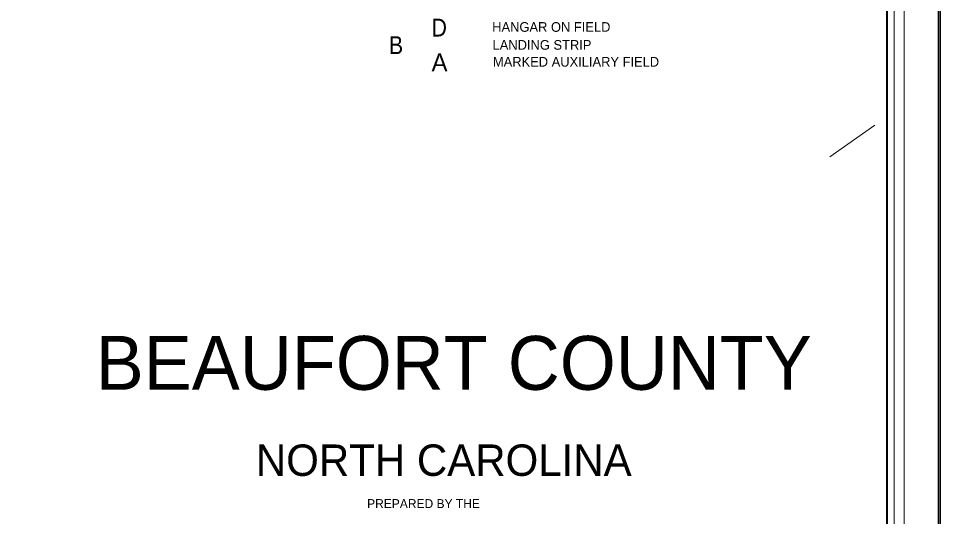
# Model space of a CAD drawing. Extents: x 760215 to 856992, y 164683 to 344770.
# Drawn here: x 840311 to 856846, y 173417 to 182345 of the extents above; entities that cross this region are included whole.
import ezdxf
from ezdxf.enums import TextEntityAlignment as Align

# ---------------------------------------------------------------- set-up
doc = ezdxf.new("R2010")
doc.units = 0
doc.header["$LTSCALE"] = 58
for name, color, linetype, lineweight in [('1', 7, 'Continuous', 25), ('20', 7, 'Continuous', 40), ('61', 7, 'Continuous', 13)]:
    doc.layers.add(name, color=color, linetype=linetype, lineweight=lineweight)
doc.layers.add('12', color=7, linetype='Continuous')
doc.layers.add('54', color=7, linetype='Continuous')

msp = doc.modelspace()

# ---------------------------------------------------------------- linework, layer by layer
at = {"layer": '1', "lineweight": 13}
msp.add_lwpolyline([(856846.05, 164683.43), (760215.41, 164683.43), (760215.41, 221080.48), (856846.05, 221080.48)], close=True, dxfattribs=at)
at = {"layer": '20'}
for points in [[(760250.41, 221045.47), (856811.05, 221045.47), (856811.05, 164718.43), (760250.41, 164718.43)], [(763438.26, 219936.51), (855885.54, 219936.51), (855885.54, 165810.15), (763438.26, 165810.15)]]:
    msp.add_lwpolyline(points, close=True, dxfattribs=at)
at = {"layer": '20', "lineweight": 13}
msp.add_lwpolyline([(763129.07, 220261.98), (763129.07, 165500.87), (763307.62, 165679.54), (763307.62, 220067.15), (856016.15, 220067.15), (856016.15, 165679.54), (763307.62, 165679.54), (763129.07, 165500.87), (856194.73, 165500.87), (856194.73, 220261.98)], close=True, dxfattribs=at)
at = {"layer": '61'}
msp.add_line((854862.21, 179867.34), (855666.71, 180430.65), dxfattribs=at)

# ---------------------------------------------------------------- texts
at = {"layer": '12'}
msp.add_text('    BEAUFORT COUNTY   ', height=965.6, dxfattribs=at).set_placement((847937.66, 175688.55), align=Align.CENTER)
for s, height, rotation, p in [('NORTH CAROLINA', 563.3, 0.007, (847937.69, 174145.85)), ('PREPARED BY THE', 161, 0.006, (847574.91, 173568.06))]:
    msp.add_text(s, height=height, rotation=rotation, dxfattribs=at).set_placement(p, align=Align.CENTER)
at = {"layer": '20'}
for s, p in [('HANGAR ON FIELD', (848806.72, 182105.62)), ('LANDING STRIP', (848813.02, 181784.31)), ('MARKED AUXILIARY FIELD', (848819.32, 181481.9))]:
    msp.add_text(s, height=172.9, dxfattribs=at).set_placement(p)
at = {"layer": '54', "width": 0.9}
for s, p in [('D', (847855.68, 182021.22)), ('B', (847081, 181706.21))]:
    msp.add_text(s, height=320, dxfattribs=at).set_placement(p, align=Align.CENTER)
at = {"layer": '54'}
msp.add_text('A', height=320, dxfattribs=at).set_placement((847861.98, 181397.5), align=Align.CENTER)

doc.saveas('drawing.dxf')
